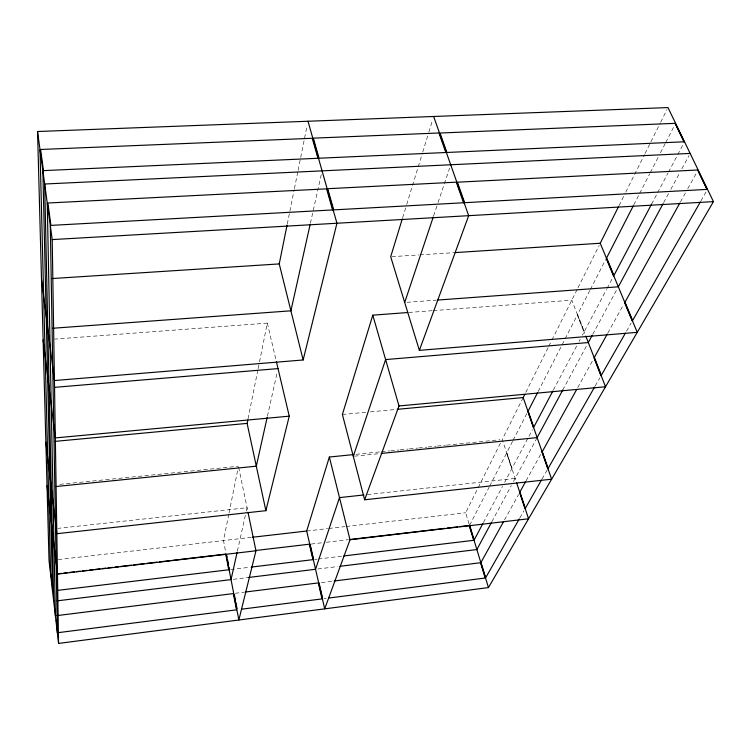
<?xml version="1.0" encoding="UTF-8"?>
<svg xmlns="http://www.w3.org/2000/svg" width="751" height="751" viewBox="0 0 751 751"><rect width="100%" height="100%" fill="white"/><g stroke="black" fill="none" stroke-linecap="round" stroke-linejoin="round"><path stroke-width="0.56" stroke-dasharray="3.75 2.82" d="M228.792 514.275L223.488 540.579L225.929 553.205M229.017 513.13L238.236 467.385M248.018 418.833L257.893 369.83M258.128 368.694L259.273 362.996M259.508 361.86L267.318 323.108L54.804 339.105M287.295 223.967L294.195 189.731M294.42 188.585L297.875 171.472M298.1 170.327L307.075 125.811M237.391 551.074L246.037 512.276M246.29 511.131L247.051 507.714L57.949 528.366M267.422 416.242L277.025 373.134M310.416 223.207L321.315 174.279M402.63 217.781L406.375 205.53M406.713 204.422L422.4 153.213M422.738 152.096L428.539 133.18M428.877 132.063L432.632 119.822M433.637 215.847L437.72 203.634M438.086 202.526L449.596 168.102M469.056 523.916L465.658 512.764L477.674 488.694M478.199 487.643L500.673 442.639M523.184 397.551L502.241 439.495L516.256 481.691M525.803 392.322L548.286 347.3M548.803 346.249L551.422 341.02M551.938 339.968L577.491 288.797M578.007 287.764L599.204 245.314M619.002 205.68L625.254 193.157M625.771 192.115L644.536 154.546M645.053 153.495L660.167 123.239M660.692 122.188L666.944 109.665M469.61 525.287L489.154 487.136M489.69 486.104L506.596 453.116L511.797 468.784L504.7 482.217M512.567 441.316L506.775 452.628L512.004 468.389L532.421 429.722M513.093 440.283L526.798 413.538M538.167 391.487L564.639 339.827M565.165 338.795L577.341 315.035L583.987 332.102L582.354 335.199M589.798 290.562L577.585 314.406L584.278 331.557L606.526 289.426M590.333 289.529L605.738 259.47M633.806 204.845L639.139 194.443M639.664 193.401L649.793 173.631M650.328 172.589L658.327 156.987M660.458 152.829L665.255 143.46M665.79 142.418L673.788 126.816M483.409 522.536L502.513 486.357M553.393 390.022L576.89 345.544M579.077 341.405L580.166 339.339M607.071 288.393L613.041 277.091M651.568 204.159L657.022 193.824M657.566 192.791L667.939 173.162M668.484 172.129L677.214 155.598M677.759 154.565L683.767 143.197M491.849 521.72L511.281 485.634M513.496 481.513L537.143 437.598M562.724 390.079L587.198 344.625M592.755 334.298L617.219 288.872M663.631 202.667L668.606 193.439M670.812 189.327L679.646 172.918M681.861 168.815L689.043 155.476M526.104 480.762L540.851 454.102M607.803 333.069L623.508 304.681M504.522 519.908L518.547 494.552M577.744 387.554L593.515 359.044M680.397 202.01L685.485 192.81M687.747 188.726L696.797 172.373M519.842 517.908L523.907 510.802M542.072 479.007L547.272 469.891M595.196 386.005L599.852 377.856M626.55 331.125L631.131 323.099M700.946 200.902L706.729 190.763M323.906 598.66L326.225 598.369M235.241 593.281L244.479 592.126M321.381 582.598L333.003 581.143M233.354 579.321L248.403 577.481M317.87 568.986L337.593 566.583M230.651 569.558L250.365 567.193M314.819 559.429L317.138 559.157M318.302 559.016L342.653 556.078M311.261 544.043L321.71 542.823M326.356 542.269L348.417 539.687M58.334 559.542L251.219 537.387M306.69 531.023L327.577 528.62M328.741 528.488L344.981 526.62M346.145 526.489L465.658 512.764M367.408 494.562L515.167 478.425M354.463 456.176L380.053 453.576M59.864 484.348L238.471 466.24M356.04 454.317L380.41 451.849M381.564 451.736L389.694 450.91M390.849 450.797L398.969 449.971M400.133 449.849L408.253 449.032M409.417 448.91L417.537 448.084M418.701 447.971L426.821 447.145M427.986 447.023L436.106 446.207M437.26 446.085L445.39 445.268M446.545 445.146L499.922 439.739M342.39 414.477L365.718 412.29M370.384 411.858L396.04 409.455M408.873 312.454L432.154 310.698M433.318 310.614L571.811 300.184L585.348 334.955M407.033 302.296L436.218 300.156M391.862 256.664L418.786 254.936M419.959 254.852L453.904 252.674M267.318 323.108L276.161 360.64M238.696 467.366L247.755 511.112"/><path stroke-width="1.13" d="M45.867 442.226L56.841 533.708L265.882 510.671L247.107 423.395L247.792 419.978M41.502 279.231L54.429 380.541L303.141 359.973L279.241 263.92L287.06 225.112M237.138 552.21L231.045 579.603L57.198 600.847M267.168 417.378L256.307 466.164L55.903 486.545M310.163 224.342L290.909 310.811L52.486 328.281M247.99 512.248L255.969 550.783L238.856 619.997L226.154 554.351M265.882 510.671L289.248 416.167L276.424 361.775M303.141 359.973L336.936 223.244L307.994 121.249M329.351 457.03L350.013 539.744L324.704 608.854L306.69 531.023L329.351 457.03L353.721 454.562M407.709 312.538L372.796 315.167L342.39 414.477L364.639 499.79L551.638 479.194L523.184 397.551L524.761 394.416M402.283 218.888L390.698 256.739L419.358 350.36L637.242 332.346L600.237 243.249L618.477 206.722M353.299 456.298L385.61 359.569L588.315 342.559L592.201 335.331M404.695 302.465L433.261 216.964M364.639 499.79L398.997 405.962L372.796 315.167M419.358 350.36L468.68 215.678L433.646 116.48M537.641 392.52L528.113 411.116L533.736 427.253L552.849 391.055M633.271 205.887L606.611 257.912L613.905 275.467L651.568 204.159M482.855 523.569L474.125 540.1L469.61 525.287M491.295 522.752L476.866 549.554L339.921 566.292M562.724 390.079L537.143 437.598L381.217 453.454M663.077 203.699L618.336 286.807L437.382 300.071M525.531 481.785L519.861 492.046L525.287 508.38L541.49 480.02M607.24 334.082L594.341 357.401L601.316 375.303L625.405 333.134M503.395 521.936L480.95 562.508L485.615 577.819L519.27 518.922M576.618 389.591L542.26 451.698L548.099 468.455L594.614 387.018M679.833 203.033L624.992 302.155L632.614 320.499L700.364 201.916M488.45 587.582L713.45 201.625L667.986 107.581L37.55 131.519L49.031 560.612L58.569 643.419L488.45 587.582L469.394 525.033M57.733 632.717L236.518 609.84L233.373 593.581L56.945 615.613M241.897 609.155L322.038 598.904L318.34 582.907L245.633 591.985M328.544 598.068L485.193 578.026L480.537 562.724L334.157 581.002M248.403 577.481L315.542 569.277L339.49 497.613L363.925 494.947M57.574 590.389L228.773 569.784L225.732 554.088L172.157 560.377M251.519 567.052L312.96 559.655L309.384 544.203L255.237 550.549M343.817 555.947L473.703 540.307L469.197 525.503L459.912 526.592M58.024 573.773L61.516 573.36M63.844 573.088L67.337 572.675M69.665 572.403L74.33 571.858M76.658 571.586L80.15 571.173M82.479 570.901L87.135 570.356M89.463 570.084L92.964 569.671M95.293 569.399L99.949 568.845M102.277 568.573L105.769 568.169M108.106 567.897L112.763 567.343M115.091 567.071L118.583 566.658M120.911 566.385L131.397 565.156M133.725 564.883L144.211 563.654M146.539 563.381L157.015 562.152M159.343 561.879L169.829 560.65M350.745 539.406L444.808 528.366M447.136 528.094L457.584 526.873M255.969 550.783L57.48 574.093L47.031 485.653M350.013 539.744L528.563 518.781L516.613 482.78M252.383 537.256L306.69 531.023M55.17 441.363L247.107 423.395M397.213 409.342L523.184 397.551M289.248 416.167L55.339 437.917L43.126 339.987M398.997 405.962L605.522 386.756L585.771 336.044M54.936 387.319L278.039 368.6M51.988 278.555L279.241 263.92M455.078 252.599L600.237 243.249M37.55 131.519L52.213 239.588L713.45 201.625M690.141 153.42L44.675 184.014L53.715 601.269M675.384 123.69L684.311 142.164M697.923 170.327L706.813 188.726M606.264 258.428L613.586 276.068M624.625 302.653L632.286 321.09M594.079 358.02L601.016 375.829M527.85 411.482L533.501 427.695M541.987 452.046L547.855 468.887M519.673 492.515L525.071 508.765M310.097 544.184L313.665 559.57M319.062 582.889L322.479 597.674M226.661 555.064L227.093 557.308M227.534 559.561L228.623 565.193M229.055 567.446L229.496 569.699M234.303 594.51L235.354 599.955M235.776 602.133L237.044 608.657M51.03 574.59L51.406 577.866M51.791 581.133L52.166 584.409M52.542 587.676L52.917 590.953M56.306 620.279L56.691 623.677M57.085 627.066L57.48 630.455M40 149.909L43.661 295.847M43.661 296.401L45.154 356.021M45.182 356.697L47.707 457.406M47.707 457.772L48.777 500.279M48.796 500.776L50.646 574.449M42.873 171.078L46.196 315.758M46.215 316.406L47.576 375.397M47.585 375.96L49.876 475.449M49.885 475.899L50.852 517.833M50.861 518.237L52.532 590.83M47.266 203.446L50.073 346.108M50.073 346.643L51.218 404.629M51.237 405.287L53.161 502.851M53.161 503.198L53.969 544.231M53.988 544.719L55.386 615.632M50.298 225.844L52.748 367.032M52.758 367.661L53.743 424.925M53.753 425.479L55.424 521.663M55.424 522.095L56.128 562.49M56.137 562.884L57.339 632.605M52.213 239.588L58.569 643.419M332.59 209.942L50.927 225.394L47.876 203.014L326.61 188.848L332.59 209.942M463.564 202.761L333.726 209.886L327.708 188.698L456.298 182.164L463.564 202.761M707.038 189.402L464.653 202.695L457.406 182.202L697.66 169.989L707.038 189.402M317.936 158.273L43.474 170.618L40.601 149.477L312.275 138.287L317.936 158.273M445.841 152.519L319.044 158.226L313.345 138.156L438.95 132.983L445.841 152.519M684.039 141.798L446.892 152.472L440.02 133.021L675.111 123.342L684.039 141.798"/></g></svg>
